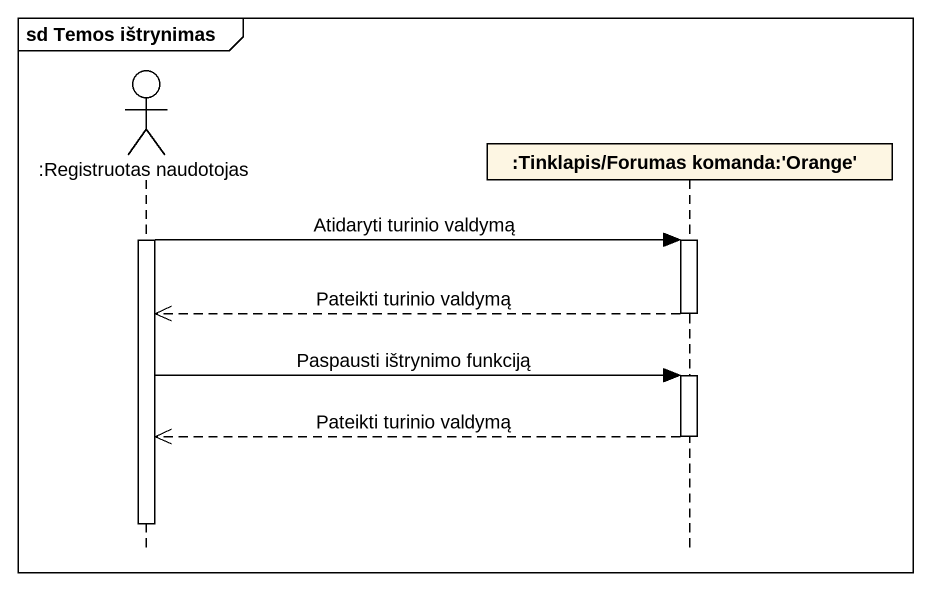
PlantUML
@startuml
mainframe sd Temos ištrynimas
hide footbox
actor ":Registruotas naudotojas" as Registruotas_naudotojas
participant ":Tinklapis/Forumas komanda:'Orange'" as Tinklapis_Forumas_komanda

activate Registruotas_naudotojas
Registruotas_naudotojas -> Tinklapis_Forumas_komanda : Atidaryti turinio valdymą
activate Tinklapis_Forumas_komanda
Tinklapis_Forumas_komanda -->> Registruotas_naudotojas : Pateikti turinio valdymą
deactivate Tinklapis_Forumas_komanda
Registruotas_naudotojas -> Tinklapis_Forumas_komanda : Paspausti ištrynimo funkciją
activate Tinklapis_Forumas_komanda
Tinklapis_Forumas_komanda -->> Registruotas_naudotojas : Pateikti turinio valdymą
deactivate Tinklapis_Forumas_komanda
deactivate Registruotas_naudotojas
@enduml
